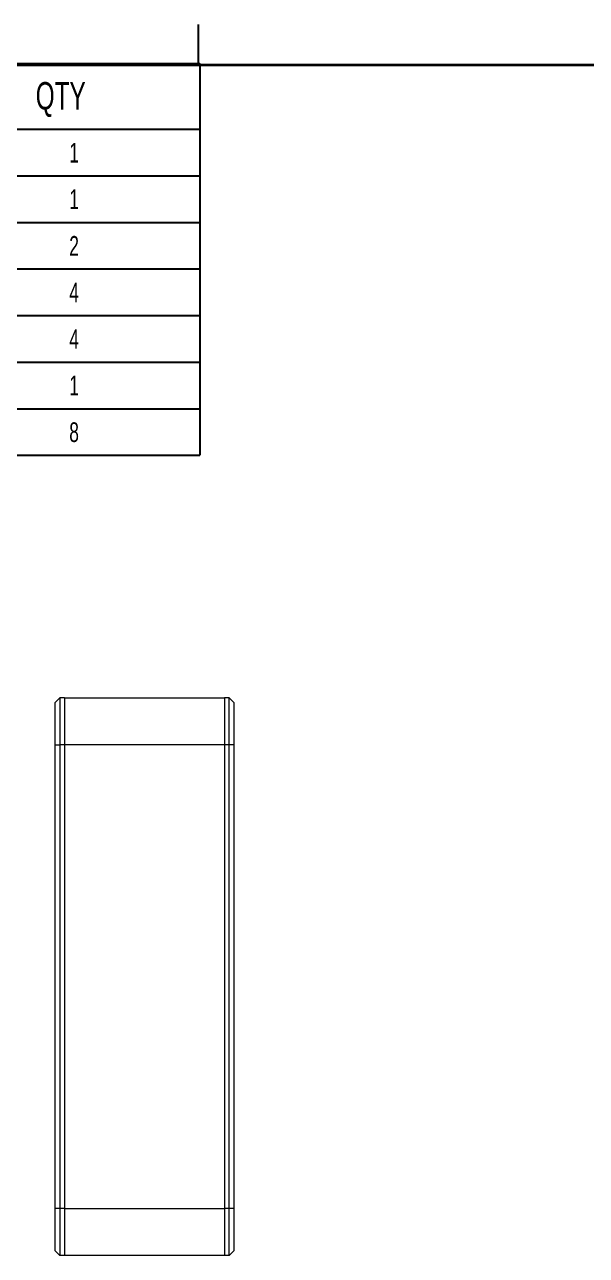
# Model space of a CAD drawing. Header units: millimetres. Extents: x 15 to 405, y 6 to 293.
# Drawn here: x 202.8 to 274.5, y 136 to 293 of the extents above; entities that cross this region are included whole.
import ezdxf

# ---------------------------------------------------------------- set-up
doc = ezdxf.new("R2010")
doc.units = ezdxf.units.MM
doc.layers.add('RAHM', color=5, linetype='Continuous')
doc.styles.add('SLDTEXTSTYLE1', font='TXT', dxfattribs={"width": 0.663})

# ---------------------------------------------------------------- blocks, each defined once
blk = doc.blocks.new('SW_TABLEANNOTATION_0')
at = {"layer": 'RAHM', "color": 0}
for p, q in [((178.96, 0), (210.46, 0)), ((210.46, 0), (210.46, -8.39)), ((178.96, -8.39), (210.46, -8.39)), ((210.46, -8.39), (210.46, -14.33)), ((178.96, -14.33), (210.46, -14.33)), ((210.46, -14.33), (210.46, -20.27)), ((178.96, -20.27), (210.46, -20.27)), ((210.46, -20.27), (210.46, -26.21)), ((178.96, -26.21), (210.46, -26.21)), ((210.46, -26.21), (210.46, -32.15)), ((178.96, -32.15), (210.46, -32.15)), ((210.46, -32.15), (210.46, -38.09)), ((178.96, -38.09), (210.46, -38.09)), ((210.46, -38.09), (210.46, -44.03)), ((178.96, -44.03), (210.46, -44.03)), ((210.46, -44.03), (210.46, -49.98)), ((178.96, -49.98), (210.46, -49.98))]:
    blk.add_line(p, q, dxfattribs=at)
at = {"layer": 'RAHM', "color": 0, "attachment_point": 1, "style": 'SLDTEXTSTYLE1'}
for s, insert, char_height in [('QTY', (189.53, -2.37), 3.5), ('1', (193.81, -10.13), 2.5), ('1', (193.81, -16.07), 2.5), ('2', (193.81, -22.01), 2.5), ('4', (193.81, -27.95), 2.5), ('4', (193.81, -33.89), 2.5), ('1', (193.81, -39.83), 2.5), ('8', (193.81, -45.78), 2.5)]:
    blk.add_mtext(s, dxfattribs=dict(at, insert=insert, char_height=char_height))

msp = doc.modelspace()

# ---------------------------------------------------------------- linework, layer by layer
at = {"color": 7, "linetype": 'Continuous', "lineweight": 18}
for p, q in [((206.7176, 206.5377), (207.3176, 207.1377)), ((206.7176, 201.1377), (206.7176, 206.5377)), ((207.3176, 207.1377), (207.3176, 201.1377)), ((207.9176, 207.1377), (207.3176, 207.1377)), ((207.9176, 207.1377), (207.9176, 201.1377)), ((207.9176, 207.1377), (228.3176, 207.1377)), ((228.9176, 207.1377), (228.3176, 207.1377)), ((228.3176, 207.1377), (228.3176, 201.1377)), ((228.9176, 201.1377), (228.9176, 207.1377)), ((229.5176, 206.5377), (228.9176, 207.1377)), ((229.5176, 206.5377), (229.5176, 201.1377)), ((206.7176, 142.0177), (206.7176, 201.1377)), ((206.7176, 201.1377), (207.3176, 201.1377)), ((207.3176, 201.1377), (207.3176, 142.0177)), ((207.9176, 201.1377), (207.3176, 201.1377)), ((207.9176, 201.1377), (207.9176, 142.0177)), ((228.3176, 201.1377), (207.9176, 201.1377)), ((228.3176, 201.1377), (228.3176, 142.0177)), ((228.9176, 201.1377), (228.3176, 201.1377)), ((228.9176, 142.0177), (228.9176, 201.1377)), ((229.5176, 201.1377), (228.9176, 201.1377)), ((229.5176, 201.1377), (229.5176, 142.0177)), ((207.3176, 142.0177), (206.7176, 142.0177)), ((206.7176, 136.6177), (206.7176, 142.0177)), ((207.3176, 142.0177), (207.3176, 136.0177)), ((207.9176, 142.0177), (207.3176, 142.0177)), ((207.9176, 142.0177), (207.9176, 136.0177)), ((207.9176, 142.0177), (228.3176, 142.0177)), ((228.9176, 142.0177), (228.3176, 142.0177)), ((228.3176, 142.0177), (228.3176, 136.0177)), ((228.9176, 136.0177), (228.9176, 142.0177)), ((229.5176, 142.0177), (228.9176, 142.0177)), ((229.5176, 142.0177), (229.5176, 136.6177)), ((207.3176, 136.0177), (206.7176, 136.6177)), ((229.5176, 136.6177), (228.9176, 136.0177)), ((207.9176, 136.0177), (207.3176, 136.0177)), ((228.3176, 136.0177), (207.9176, 136.0177)), ((228.9176, 136.0177), (228.3176, 136.0177))]:
    msp.add_line(p, q, dxfattribs=at)
at = {"layer": 'RAHM', "color": 7, "lineweight": 25}
msp.add_line((225, 287.8498), (225, 293.0098), dxfattribs=at)
at = {"layer": 'RAHM', "color": 7, "linetype": 'Continuous', "lineweight": 35}
msp.add_line((405, 287.8498), (15, 287.8498), dxfattribs=at)

# ---------------------------------------------------------------- block references
at = {"layer": 'RAHM'}
msp.add_blockref('SW_TABLEANNOTATION_0', (14.7009, 288.0516), dxfattribs=at)

doc.saveas('drawing.dxf')
